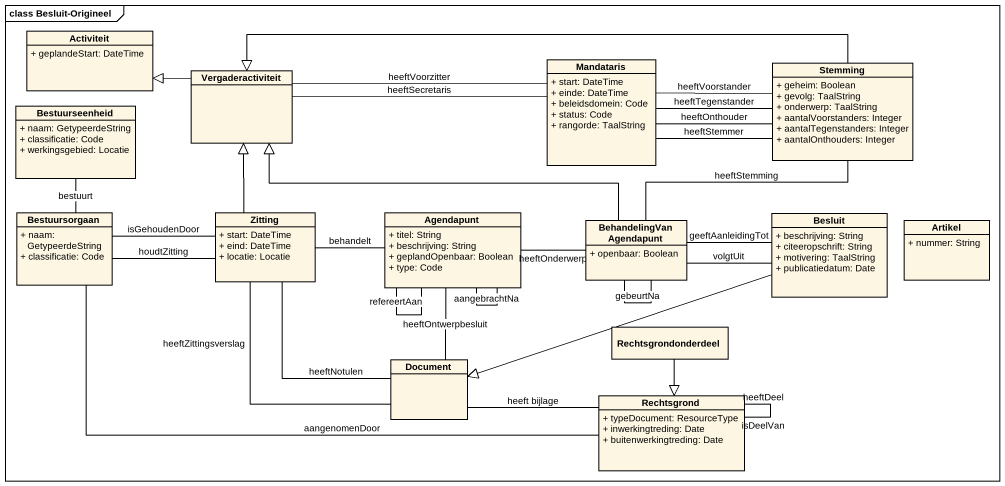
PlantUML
@startuml
mainframe class Besluit-Origineel
hide circle
hide empty members
skinparam classAttributeIconSize 0
class Activiteit {
  + geplandeStart: DateTime
}
class Vergaderactiviteit
class Mandataris {
  + start: DateTime
  + einde: DateTime
  + beleidsdomein: Code
  + status: Code
  + rangorde: TaalString
}
class Stemming {
  + geheim: Boolean
  + gevolg: TaalString
  + onderwerp: TaalString
  + aantalVoorstanders: Integer
  + aantalTegenstanders: Integer
  + aantalOnthouders: Integer
}
class Bestuurseenheid {
  + naam: GetypeerdeString
  + classificatie: Code
  + werkingsgebied: Locatie
}
class Bestuursorgaan {
  + naam: GetypeerdeString
  + classificatie: Code
}
class Zitting {
  + start: DateTime
  + eind: DateTime
  + locatie: Locatie
}
class Agendapunt {
  + titel: String
  + beschrijving: String
  + geplandOpenbaar: Boolean
  + type: Code
}
class BehandelingVanAgendapunt {
  + openbaar: Boolean
}
class Besluit {
  + beschrijving: String
  + citeeropschrift: String
  + motivering: TaalString
  + publicatiedatum: Date
}
class Artikel {
  + nummer: String
}
class Rechtsgrondonderdeel
class Document
class Rechtsgrond {
  + typeDocument: ResourceType
  + inwerkingtreding: Date
  + buitenwerkingtreding: Date
}
Vergaderactiviteit -left-|> Activiteit
Vergaderactiviteit -right- Mandataris : heeftVoorzitter
Vergaderactiviteit -right- Mandataris : heeftSecretaris
Stemming -left-|> Vergaderactiviteit
Stemming -left- Mandataris : heeftTegenstander
Stemming -left- Mandataris : heeftStemmer
Stemming -left- Mandataris : heeftOnthouder
Stemming -left- Mandataris : heeftVoorstander
Bestuursorgaan -up- Bestuurseenheid : bestuurt
Bestuursorgaan -right- Zitting : houdtZitting
Zitting -up-|> Vergaderactiviteit
Zitting -left- Bestuursorgaan : isGehoudenDoor
Zitting -right- Agendapunt : behandelt
Zitting -- Document : heeftZittingsverslag
Zitting -- Document : heeftNotulen
Agendapunt -- Agendapunt : refereertAan
Agendapunt -- Agendapunt : aangebrachtNa
Agendapunt -- Document : heeftOntwerpbesluit
BehandelingVanAgendapunt -left-|> Vergaderactiviteit
BehandelingVanAgendapunt -up- Stemming : heeftStemming
BehandelingVanAgendapunt -left- Agendapunt : heeftOnderwerp
BehandelingVanAgendapunt -- BehandelingVanAgendapunt : gebeurtNa
BehandelingVanAgendapunt -right- Besluit : geeftAanleidingTot
Besluit -left- BehandelingVanAgendapunt : volgtUit
Besluit -left-|> Document
Rechtsgrondonderdeel --|> Rechtsgrond
Rechtsgrond -left- Bestuursorgaan : aangenomenDoor
Rechtsgrond -left- Document : heeft bijlage
Rechtsgrond -- Rechtsgrond : isDeelVan
Rechtsgrond -- Rechtsgrond : heeftDeel
@enduml
